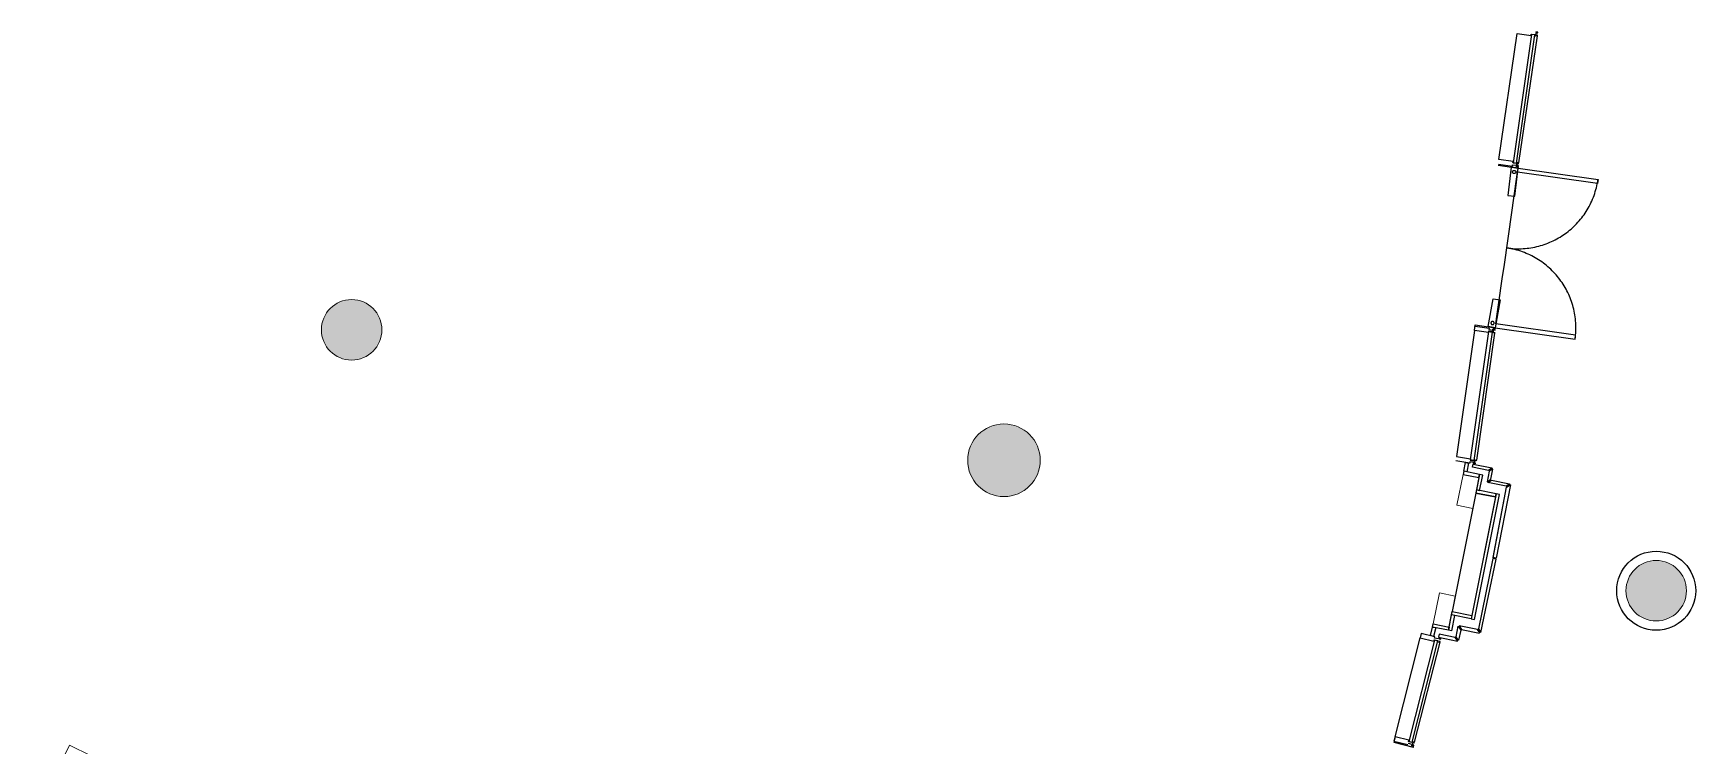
# Model space of a CAD drawing. Header units: centimetres. Extents: x 139057 to 200038, y 34824 to 80516.
# Drawn here: x 175614 to 177676, y 51127 to 52011 of the extents above; entities that cross this region are included whole.
import ezdxf

# ---------------------------------------------------------------- set-up
doc = ezdxf.new("R2010")
doc.units = ezdxf.units.CM
doc.header["$LTSCALE"] = 100
doc.linetypes.add('FLPL-C-P1$0$HIDDEN', pattern=[9.525, 6.35, -3.175])
doc.linetypes.add('FLPL-C-P1$0$HIDDEN2', pattern=[4.7625, 3.175, -1.5875])
doc.layers.add('410_STRUTTURE_001-AM_0', color=7, linetype='Continuous', lineweight=0)
doc.layers.add('430_TAVOLATI_001-AM_0', color=3, linetype='Continuous', lineweight=0)
for name, color, linetype in [('A-FACCIATA', 8, 'Continuous'), ('A-FACCIATA MONTANTI', 13, 'Continuous'), ('A-FACCIATTA ISOLANTE', 8, 'Continuous'), ('A-FACCIATTA STONE', 13, 'Continuous'), ('A-FACCIATTE VISTE', 8, 'Continuous'), ('A-FIN-ACCIAIO INOX', 12, 'Continuous'), ('A-MCLS1-25', 41, 'Continuous'), ('AFPN0CCP1$0$A-BYND', 11, 'Continuous'), ('FLPL-C-P1$0$A-ABOV', 7, 'FLPL-C-P1$0$HIDDEN'), ('FLPL-C-P1$0$A-DOOR', 1, 'Continuous'), ('FLPL-C-P1$0$A-DOOR-SWING', 7, 'FLPL-C-P1$0$HIDDEN2')]:
    doc.layers.add(name, color=color, linetype=linetype)

# ---------------------------------------------------------------- blocks, each defined once
blk = doc.blocks.new('FLPL-C-P1$0$invsible closer')
at = {"layer": 'FLPL-C-P1$0$A-ABOV'}
blk.add_line((0, 44), (0, -44), dxfattribs=at)
blk.add_lwpolyline([(0, 44), (0, -44), (351, -44), (351, 44)], close=True, dxfattribs=at)
blk.add_circle((53, 0), 20, dxfattribs=at)

msp = doc.modelspace()

# ---------------------------------------------------------------- hatches: boundary and pattern name
at = {"layer": '410_STRUTTURE_001-AM_0'}
h = msp.add_hatch(color=256, dxfattribs=at)
edge = h.paths.add_edge_path()
edge.add_arc((176008.8, 51643.3), 37.5, 0, 360)
h = msp.add_hatch(color=256, dxfattribs=at)
edge = h.paths.add_edge_path()
edge.add_arc((176817.8, 51481.5), 45, 0, 360)
h = msp.add_hatch(color=256, dxfattribs=at)
edge = h.paths.add_edge_path()
edge.add_arc((177626.7, 51319.7), 37.5, 0, 360)

# ---------------------------------------------------------------- linework, layer by layer
at = {"layer": '410_STRUTTURE_001-AM_0', "elevation": 0}
msp.add_lwpolyline([(175614, 51036.8), (175659.1, 51128.2), (175820, 51048.8, 0.202087)], format="xyb", dxfattribs=at)
at = {"layer": '410_STRUTTURE_001-AM_0'}
for centre, radius in [((176008.8, 51643.3, 0), 37.5), ((176817.8, 51481.5, 0), 45), ((177626.7, 51319.7, 0), 37.5)]:
    msp.add_circle(centre, radius, dxfattribs=at)
at = {"layer": '430_TAVOLATI_001-AM_0'}
for p, q in [((177379.6, 51425.7, 0), (177387.2, 51464, 0)), ((177387.2, 51464, 0), (177406.8, 51460, 0)), ((177399.2, 51421.8, 0), (177406.8, 51460, 0)), ((177399.2, 51421.8, 0), (177379.6, 51425.7, 0)), ((177357.8, 51316.9, 0), (177350.2, 51278.6, 0)), ((177377.4, 51313, 0), (177357.8, 51316.9, 0)), ((177377.4, 51313, 0), (177369.8, 51274.7, 0)), ((177350.2, 51278.6, 0), (177369.8, 51274.7, 0))]:
    msp.add_line(p, q, dxfattribs=at)
at = {"layer": 'A-FACCIATA', "elevation": 0}
for points in [[(177453.3, 51850), (177476.1, 52009.1), (177472.1, 52009.6), (177449.3, 51850.5)], [(177423.2, 51640.4), (177400.4, 51481.4), (177396.4, 51482), (177419.3, 51641.1)], [(177323.9, 51131.9), (177355.7, 51257.4), (177351.7, 51258.4), (177320, 51132.9)]]:
    msp.add_lwpolyline(points, close=True, dxfattribs=at)
at = {"layer": 'A-FACCIATA MONTANTI', "elevation": 0}
for points in [[(177454.3, 52010.6), (177471.6, 52008.4), (177471.8, 52010), (177476.7, 52009.4), (177476.5, 52007.9), (177476.7, 52007.9, 0.414214), (177476.8, 52008), (177476.9, 52008.2), (177479.2, 52007.9, 0.414214), (177479.3, 52007.9), (177479.3, 52008.5, 0.414214), (177479.3, 52008.7), (177477.6, 52008.9, -0.414214), (177477.6, 52008.9), (177477.9, 52011.8, -0.414214), (177478, 52011.8), (177479.6, 52011.6, 0.414214), (177479.8, 52011.7), (177479.8, 52012.3, 0.414214), (177479.7, 52012.4), (177477.4, 52012.7)], [(177454.3, 52010.6), (177471.6, 52008.4), (177471.8, 52010), (177476.7, 52009.4), (177476.5, 52007.9), (177476.7, 52007.9, 0.414214), (177476.8, 52008), (177476.9, 52008.2), (177479.2, 52007.9, 0.414214), (177479.3, 52007.9), (177479.3, 52008.5, 0.414214), (177479.3, 52008.7), (177477.6, 52008.9, -0.414214), (177477.6, 52008.9), (177477.9, 52011.8, -0.414214), (177478, 52011.8), (177479.6, 52011.6, 0.414214), (177479.8, 52011.7), (177479.8, 52012.3, 0.414214), (177479.7, 52012.4), (177477.4, 52012.7)], [(177430.7, 51847.3), (177455.5, 51843.8, 0.414214), (177455.6, 51843.8), (177455.8, 51844.9, 0.414214), (177455.7, 51845), (177453.5, 51845.4, -0.414214), (177453.4, 51845.4)], [(177430.7, 51847.3), (177455.5, 51843.8, 0.414214), (177455.6, 51843.8), (177455.8, 51844.9, 0.414214), (177455.7, 51845), (177453.5, 51845.4, -0.414214), (177453.4, 51845.4), (177453.5, 51846.1)], [(177456.5, 51850.2, 0.414214), (177456.5, 51850.3), (177454.2, 51850.6, -0.414214), (177454.2, 51850.7), (177454.2, 51850.8, 0.414214), (177454.1, 51850.9), (177453.9, 51851), (177453.2, 51846.1), (177455.8, 51845.7, 0.414214), (177455.9, 51845.8), (177456, 51846.4, 0.414214), (177455.9, 51846.5), (177454.3, 51846.8, -0.414214), (177454.2, 51846.8), (177454.7, 51849.7, -0.414214), (177454.7, 51849.7), (177456.3, 51849.5), (177456.5, 51849.6)], [(177456.5, 51850.2), (177456.5, 51850.2, 0.414214), (177456.5, 51850.3), (177454.2, 51850.6, -0.414214), (177454.2, 51850.7), (177454.2, 51850.8, 0.414214), (177454.1, 51850.9), (177453.9, 51851), (177453.2, 51846.1), (177455.8, 51845.7, 0.414214), (177455.9, 51845.8), (177456, 51846.4, 0.414214), (177455.9, 51846.5), (177454.3, 51846.8, -0.414214), (177454.2, 51846.8), (177454.7, 51849.7, -0.414214), (177454.7, 51849.7), (177456.3, 51849.5), (177456.5, 51849.6)], [(177423.7, 51640.8), (177418.9, 51641.5), (177418.6, 51639.8), (177401.3, 51642.3), (177402.3, 51649.3), (177427.1, 51645.8, -0.414214), (177427.2, 51645.7), (177427, 51644.6, -0.414214), (177426.9, 51644.5), (177424.7, 51644.8, 0.414214), (177424.6, 51644.8)], [(177423.7, 51640.8), (177418.9, 51641.5), (177418.6, 51639.8), (177401.3, 51642.3), (177402.3, 51649.3), (177427.1, 51645.8, -0.414214), (177427.2, 51645.7), (177427, 51644.6, -0.414214), (177426.9, 51644.5), (177424.7, 51644.8, 0.414214), (177424.6, 51644.8), (177424.5, 51644.1)], [(177426.8, 51643.1, -0.414214), (177426.7, 51643), (177425.1, 51643.3, 0.414214), (177425, 51643.2), (177424.6, 51640.3, 0.414214), (177424.6, 51640.3), (177426.3, 51640), (177426.4, 51639.9), (177426.3, 51639.3, -0.414214), (177426.2, 51639.3), (177423.9, 51639.6, 0.414214), (177423.9, 51639.5), (177423.8, 51639.4, -0.414214), (177423.7, 51639.3), (177423.5, 51639.3), (177424.2, 51644.2), (177426.8, 51643.8, -0.414214), (177426.9, 51643.7)], [(177426.8, 51643.1, -0.414214), (177426.7, 51643), (177425.1, 51643.3, 0.414214), (177425, 51643.2), (177424.6, 51640.3, 0.414214), (177424.6, 51640.3), (177426.3, 51640), (177426.4, 51639.9), (177426.3, 51639.3, -0.414214), (177426.2, 51639.3), (177423.9, 51639.6, 0.414214), (177423.9, 51639.5), (177423.8, 51639.4, -0.414214), (177423.7, 51639.3), (177423.5, 51639.3), (177424.2, 51644.2), (177426.8, 51643.8, -0.414214), (177426.9, 51643.7)], [(177396, 51481.7), (177400.8, 51480.9), (177401.1, 51482.4), (177401.3, 51482.3, -0.414214), (177401.4, 51482.2), (177401.3, 51482), (177403.6, 51481.7, -0.414214), (177403.7, 51481.5), (177403.6, 51481, -0.414214), (177403.5, 51480.9), (177401.9, 51481.1, 0.414214), (177401.8, 51481.1), (177401.4, 51478.2, 0.414214), (177401.4, 51478.2), (177403, 51477.9, -0.414214), (177403.1, 51477.8)], [(177396, 51481.7), (177400.8, 51480.9), (177401.1, 51482.4), (177401.3, 51482.3, -0.414214), (177401.4, 51482.2), (177401.3, 51482), (177403.6, 51481.7, -0.414214), (177403.7, 51481.5), (177403.6, 51481, -0.414214), (177403.5, 51480.9), (177401.9, 51481.1, 0.414214), (177401.8, 51481.1), (177401.4, 51478.2, 0.414214), (177401.4, 51478.2), (177403, 51477.9, -0.414214), (177403.1, 51477.8)], [(177403, 51477.2, -0.414214), (177402.9, 51477.1), (177400.6, 51477.5), (177400.6, 51477.3, -0.414214), (177400.5, 51477.2), (177400.2, 51477.2), (177400.5, 51478.7), (177395.6, 51479.5), (177395.4, 51477.9), (177378.1, 51480.6)], [(177403, 51477.2, -0.414214), (177402.9, 51477.1), (177400.6, 51477.5), (177400.6, 51477.3, -0.414214), (177400.5, 51477.2), (177400.2, 51477.2), (177400.5, 51478.7), (177395.6, 51479.5), (177395.4, 51477.9), (177378.1, 51480.6)], [(177355.8, 51256.3), (177356.1, 51256.2, 0.414214), (177356.2, 51256.3), (177356.2, 51256.5), (177358.5, 51255.9, 0.414214), (177358.6, 51256), (177358.7, 51256.6, 0.414214), (177358.7, 51256.7), (177357.1, 51257.1, -0.414214), (177357, 51257.2)], [(177355.8, 51256.3), (177356.1, 51256.2, 0.414214), (177356.2, 51256.3), (177356.2, 51256.5), (177358.5, 51255.9, 0.414214), (177358.6, 51256), (177358.7, 51256.6, 0.414214), (177358.7, 51256.7), (177357.1, 51257.1, -0.414214), (177357, 51257.2)], [(177357.3, 51261.2), (177357.3, 51261.2, 0.414214), (177357.3, 51261.3), (177357, 51261.3)], [(177357.3, 51261.2, 0.414214), (177357.3, 51261.3), (177357, 51261.3)], [(177357.7, 51260), (177357.7, 51260, -0.414214), (177357.8, 51260), (177359.4, 51259.6, 0.414214), (177359.5, 51259.7), (177359.6, 51260.3, 0.414214), (177359.6, 51260.4), (177357.3, 51261)], [(177357.7, 51260, -0.414214), (177357.8, 51260), (177359.4, 51259.6, 0.414214), (177359.5, 51259.7), (177359.6, 51260.3, 0.414214), (177359.6, 51260.4), (177357.3, 51261)], [(177324.2, 51131.4), (177319.4, 51132.6), (177319.9, 51134.3), (177302.9, 51138.6), (177301.1, 51131.7), (177325.4, 51125.5, 0.414214), (177325.5, 51125.6), (177325.8, 51126.7, 0.414214), (177325.7, 51126.8), (177323.5, 51127.3, -0.414214), (177323.5, 51127.4), (177323.7, 51128)], [(177327.1, 51131.8), (177327.1, 51131.8, 0.414214), (177327, 51131.9), (177324.8, 51132.5), (177324.8, 51132.7, 0.414214), (177324.8, 51132.8), (177324.5, 51132.9)], [(177327.1, 51131.8, 0.414214), (177327, 51131.9), (177324.8, 51132.5), (177324.8, 51132.7, 0.414214), (177324.8, 51132.8), (177324.5, 51132.9)], [(177318.9, 51130.5), (177323.6, 51129.3), (177323.3, 51127.8), (177323.5, 51127.8, 0.414214), (177323.6, 51127.8), (177323.7, 51128), (177325.9, 51127.5, 0.414214), (177326, 51127.5), (177326.2, 51128.1, 0.414214), (177326.1, 51128.2), (177324.5, 51128.6, -0.414214), (177324.5, 51128.7), (177325.2, 51131.5, -0.414214), (177325.2, 51131.5), (177326.8, 51131.1, 0.414214), (177327, 51131.2)], [(177318.9, 51130.5), (177318.9, 51130.5), (177323.6, 51129.3), (177323.3, 51127.8), (177323.5, 51127.8, 0.414214), (177323.6, 51127.8), (177323.7, 51128), (177325.9, 51127.5, 0.414214), (177326, 51127.5), (177326.2, 51128.1, 0.414214), (177326.1, 51128.2), (177324.5, 51128.6, -0.414214), (177324.5, 51128.7), (177325.2, 51131.5, -0.414214), (177325.2, 51131.5), (177326.8, 51131.1, 0.414214), (177327, 51131.2)]]:
    msp.add_lwpolyline(points, format="xyb", dxfattribs=at)
for points in [[(177453.7, 51849.5), (177448.8, 51850.2), (177449.1, 51851.9), (177431.7, 51854.4)], [(177453.7, 51849.5), (177448.8, 51850.2), (177449.1, 51851.9), (177431.7, 51854.4)], [(177430.9, 51848.9), (177448.3, 51846.4), (177448.5, 51848), (177453.4, 51847.3)], [(177430.9, 51848.9), (177448.3, 51846.4), (177448.5, 51848), (177453.4, 51847.3)], [(177402.1, 51647.8), (177419.4, 51645.3), (177419.2, 51643.7), (177424, 51643)], [(177402.1, 51647.8), (177419.4, 51645.3), (177419.2, 51643.7), (177424, 51643)], [(177379, 51486), (177379, 51486), (177396.2, 51483.3)], [(177379, 51486), (177396.2, 51483.3)], [(177356.7, 51259.9), (177351.9, 51261), (177352.3, 51262.6), (177335.3, 51266.7), (177334, 51261.4), (177351, 51257.3), (177351.4, 51258.9), (177356.2, 51257.7)], [(177356.7, 51259.9), (177351.9, 51261), (177352.3, 51262.6), (177335.3, 51266.7), (177334, 51261.4), (177351, 51257.3), (177351.4, 51258.9), (177356.2, 51257.7)], [(177324.2, 51131.4), (177319.4, 51132.6), (177319.8, 51134.2), (177302.9, 51138.5), (177301.5, 51133.2), (177318.5, 51128.9)], [(177324.2, 51131.4), (177319.4, 51132.6), (177319.8, 51134.2), (177302.9, 51138.5), (177301.5, 51133.2), (177318.5, 51128.9)]]:
    msp.add_lwpolyline(points, dxfattribs=at)
at = {"layer": 'A-FACCIATTA ISOLANTE', "elevation": 0}
for points in [[(177407.6, 51464), (177388, 51467.9), (177387.2, 51464), (177406.8, 51460)], [(177391.9, 51467.1), (177388, 51467.9), (177390.1, 51478.7), (177394.1, 51478.1)], [(177391.9, 51467.1), (177388, 51467.9), (177390.1, 51478.7), (177394.1, 51478.1)], [(177407.7, 51444.1), (177411.5, 51463.2), (177407.6, 51464), (177403.8, 51444.8)], [(177428.3, 51439.9), (177403.8, 51444.8), (177403, 51440.9), (177427.5, 51436)], [(177401.2, 51284.2), (177432.2, 51439.2), (177428.3, 51439.9), (177397.3, 51285)], [(177369, 51270.8), (177349.3, 51274.7), (177350.2, 51278.6), (177369.8, 51274.7)], [(177397.3, 51285), (177372.8, 51289.9), (177373.6, 51293.8), (177398.1, 51288.9)], [(177350.7, 51263), (177346.8, 51264), (177349.4, 51274.7), (177353.3, 51273.9)], [(177350.7, 51263), (177346.8, 51264), (177349.4, 51274.7), (177353.3, 51273.9)]]:
    msp.add_lwpolyline(points, close=True, dxfattribs=at)
msp.add_lwpolyline([(177376.7, 51289.1), (177372.9, 51270), (177369, 51270.8), (177372.8, 51289.9)], dxfattribs=at)
at = {"layer": 'A-FACCIATTA STONE', "elevation": 0}
for points in [[(177423, 51472.1), (177422.9, 51471.6), (177418.8, 51468.8), (177399, 51472.8), (177399.8, 51476.7)], [(177423, 51472.1), (177422.9, 51471.6), (177418.8, 51468.8), (177399, 51472.8), (177399.8, 51476.7)], [(177423.6, 51470.6), (177419.5, 51467.8), (177417.1, 51454.8), (177421.7, 51457.9), (177424.1, 51470.5)], [(177423.6, 51470.6), (177419.5, 51467.8), (177417.1, 51454.7), (177421.7, 51457.9), (177424.1, 51470.5)], [(177422.4, 51456.9), (177444.8, 51452.4), (177444.7, 51452), (177440.6, 51449.2), (177417.7, 51453.8)], [(177422.4, 51456.9), (177444.8, 51452.4), (177444.7, 51452), (177440.6, 51449.2), (177417.7, 51453.8)], [(177380.1, 51257.3), (177380.2, 51257.8), (177377.4, 51261.9), (177357.7, 51265.9), (177356.8, 51262)], [(177380.1, 51257.3), (177380.2, 51257.8), (177377.4, 51261.9), (177357.7, 51265.9), (177356.8, 51262)], [(177381.2, 51258.4), (177378.4, 51262.6), (177381.2, 51275.6), (177384.3, 51270.9), (177381.6, 51258.3)], [(177381.2, 51258.4), (177378.4, 51262.6), (177381.2, 51275.6), (177384.3, 51270.9), (177381.6, 51258.3)]]:
    msp.add_lwpolyline(points, close=True, dxfattribs=at)
for points in [[(177428.3, 51360), (177424.4, 51360.8), (177441.2, 51448.2), (177445.4, 51451), (177445.8, 51450.9), (177428.3, 51360)], [(177428.3, 51360), (177424.4, 51360.7), (177441.2, 51448.2), (177445.4, 51451), (177445.8, 51450.9), (177428.3, 51360)], [(177428.1, 51358.8), (177424.1, 51359.6), (177406.1, 51272.4), (177408.8, 51268.2), (177409.3, 51268.1), (177428.1, 51358.8)], [(177428.1, 51358.8), (177424.1, 51359.6), (177406.1, 51272.4), (177408.8, 51268.2), (177409.3, 51268.1), (177428.1, 51358.8)], [(177407.8, 51267.5), (177405.1, 51271.7), (177382.2, 51276.3), (177385.3, 51271.6), (177407.7, 51267.1)], [(177407.8, 51267.5), (177407.8, 51267.5), (177405.1, 51271.7), (177382.2, 51276.3), (177385.3, 51271.6), (177407.7, 51267.1)]]:
    msp.add_lwpolyline(points, dxfattribs=at)
at = {"layer": 'A-FACCIATTE VISTE'}
for p, q in [((177431.7, 51854.4, 0), (177454.3, 52010.6, 0)), ((177431.7, 51854.4, 0), (177454.3, 52010.6, 0)), ((177456.5, 51850.2, 0), (177479.3, 52007.9, 0)), ((177456.5, 51850.2, 0), (177479.3, 52007.9, 0)), ((177401.3, 51642.3, 0), (177379, 51486, 0)), ((177401.3, 51642.3, 0), (177379, 51486, 0)), ((177426.3, 51639.3, 0), (177403.7, 51481.5, 0)), ((177426.3, 51639.3, 0), (177403.7, 51481.5, 0)), ((177302.9, 51138.5, 0), (177334, 51261.4, 0)), ((177302.9, 51138.5, 0), (177334, 51261.4, 0)), ((177327.1, 51131.8, 0), (177358.6, 51256, 0)), ((177327.1, 51131.8, 0), (177358.6, 51256, 0))]:
    msp.add_line(p, q, dxfattribs=at)
at = {"layer": 'A-FIN-ACCIAIO INOX'}
msp.add_circle((177626.7, 51319.7, 0), 49, dxfattribs=at)
at = {"layer": 'A-MCLS1-25'}
for p, q in [((177403, 51440.9, 0), (177373.6, 51293.8, 0)), ((177427.5, 51436, 0), (177403, 51440.9, 0)), ((177427.5, 51436, 0), (177398.1, 51288.9, 0)), ((177373.6, 51293.8, 0), (177398.1, 51288.9, 0))]:
    msp.add_line(p, q, dxfattribs=at)
at = {"layer": 'AFPN0CCP1$0$A-BYND'}
msp.add_arc((-971369.4, 216653.7, 0), 1160586.5, 351.8264468, 351.8358268, dxfattribs=at)
at = {"layer": 'FLPL-C-P1$0$A-DOOR', "elevation": 0}
for points in [[(177454.8, 51838.8), (177455.5, 51843.8), (177554.5, 51829.6), (177553.8, 51824.6)], [(177454.8, 51838.8), (177455.5, 51843.8), (177554.5, 51829.6), (177553.8, 51824.6)], [(177427.8, 51650.7), (177427.1, 51645.8), (177526.1, 51631.6), (177526.8, 51636.5)], [(177427.8, 51650.7), (177427.1, 51645.8), (177526.1, 51631.6), (177526.8, 51636.5)]]:
    msp.add_lwpolyline(points, close=True, dxfattribs=at)
at = {"layer": 'FLPL-C-P1$0$A-DOOR-SWING'}
for centre, start, end in [((177455.5, 51843.8, 0), 261.831, 351.831), ((177455.5, 51843.8, 0), 261.831, 351.831), ((177427.1, 51645.8, 0), 351.831, 81.831), ((177427.1, 51645.8, 0), 351.831, 81.831)]:
    msp.add_arc(centre, 100, start, end, dxfattribs=at)

# ---------------------------------------------------------------- block references
at = {"layer": 'FLPL-C-P1$0$A-ABOV'}
for p, xscale, yscale, zscale, rotation in [((177451.1, 51844.3, 0), 0.1, 0.1, 0.1, 263.4069008514037), ((177451.1, 51844.3, 0), 0.1000000000000002, 0.1000000000000002, 0.1000000000000002, 263.4069010398358), ((177422.8, 51646.5, 0), -0.09999999999999999, 0.1, 0.1, 260.2569007799925), ((177422.8, 51646.5, 0), -0.1, 0.1, 0.1, 260.2569008982134)]:
    msp.add_blockref('FLPL-C-P1$0$invsible closer', p, dxfattribs=dict(at, xscale=xscale, yscale=yscale, zscale=zscale, rotation=rotation))

doc.saveas('drawing.dxf')
